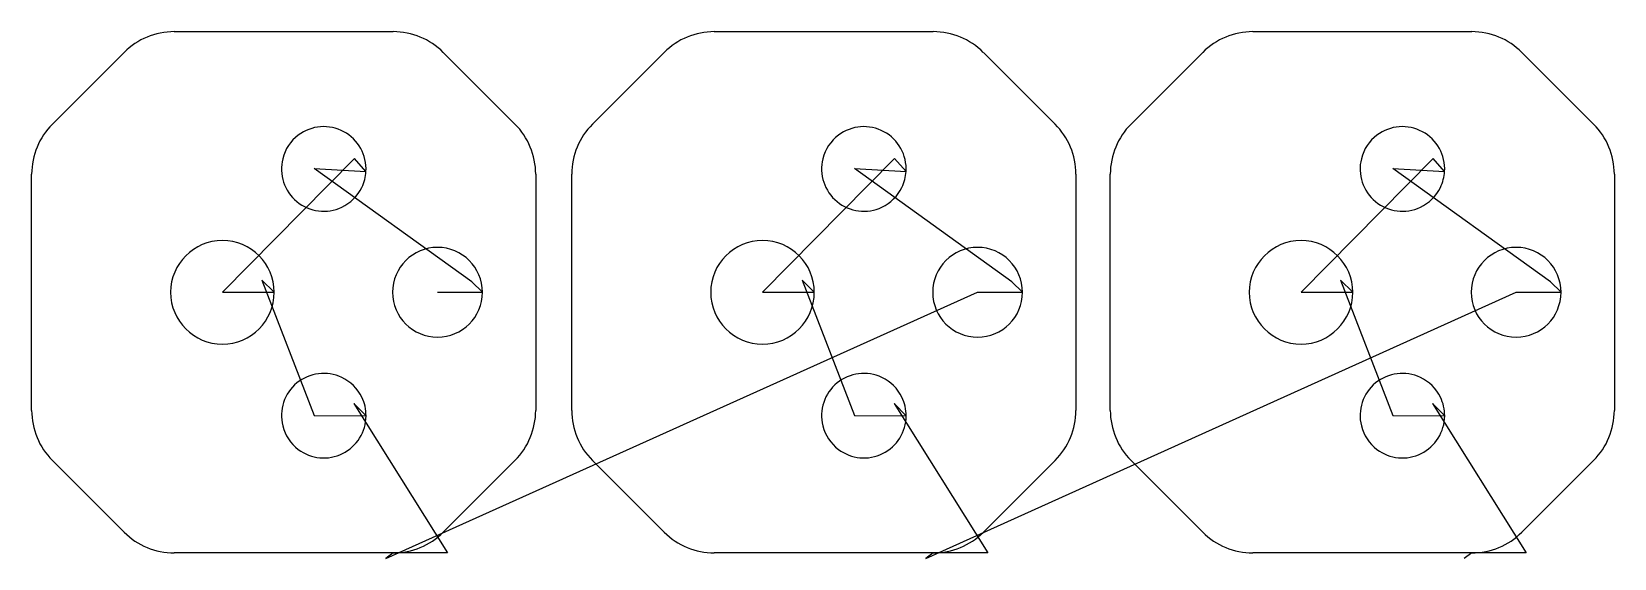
# Model space of a CAD drawing. Header units: metres. Extents: x 19 to 936, y 940 to 1245.
import ezdxf

# ---------------------------------------------------------------- set-up
doc = ezdxf.new("R2010")
doc.units = ezdxf.units.M

msp = doc.modelspace()

# ---------------------------------------------------------------- linework, layer by layer
at = {"layer": 'TOOL_0'}
for p, q in [((101.617, 1245.389), (228.481, 1245.389)), ((414.507, 1245.389), (541.371, 1245.389)), ((726.478, 1245.389), (853.342, 1245.389)), ((31.057, 1191.811), (72.626, 1233.38)), ((257.472, 1233.381), (299.041, 1191.812)), ((343.947, 1191.811), (385.516, 1233.38)), ((570.362, 1233.381), (611.931, 1191.812)), ((655.918, 1191.811), (697.487, 1233.38)), ((882.333, 1233.381), (923.902, 1191.812)), ((206.093, 1171.845), (129.549, 1094.388)), ((274.02, 1100.516), (182.774, 1166.187)), ((182.774, 1166.187), (212.718, 1164.355)), ((212.719, 1164.355), (206.093, 1171.845)), ((518.984, 1171.845), (442.44, 1094.387)), ((586.911, 1100.516), (495.665, 1166.187)), ((495.665, 1166.187), (525.609, 1164.355)), ((525.61, 1164.355), (518.984, 1171.845)), ((830.953, 1171.845), (754.41, 1094.387)), ((898.88, 1100.516), (807.634, 1166.187)), ((807.634, 1166.187), (837.578, 1164.355)), ((837.579, 1164.355), (830.953, 1171.845)), ((19.049, 1025.957), (19.049, 1162.82)), ((311.05, 1162.821), (311.05, 1025.957)), ((331.939, 1025.957), (331.939, 1162.82)), ((623.94, 1162.821), (623.94, 1025.957)), ((643.91, 1025.957), (643.91, 1162.82)), ((935.911, 1162.821), (935.911, 1025.957)), ((159.549, 1094.388), (152.478, 1101.459)), ((152.478, 1101.459), (182.765, 1022.953)), ((280.148, 1094.388), (274.02, 1100.516)), ((472.44, 1094.387), (465.369, 1101.458)), ((465.369, 1101.458), (495.656, 1022.953)), ((593.039, 1094.388), (586.911, 1100.516)), ((784.41, 1094.387), (777.339, 1101.458)), ((777.339, 1101.458), (807.626, 1022.953)), ((905.008, 1094.388), (898.88, 1100.516)), ((129.549, 1094.388), (159.549, 1094.388)), ((224.14, 940.252), (567.039, 1094.388)), ((254.148, 1094.388), (280.148, 1094.388)), ((442.44, 1094.387), (472.44, 1094.387)), ((537.03, 940.252), (879.008, 1094.388)), ((567.039, 1094.388), (593.039, 1094.388)), ((754.41, 1094.387), (784.41, 1094.387)), ((879.008, 1094.388), (905.008, 1094.388)), ((212.764, 1022.794), (205.731, 1029.903)), ((205.731, 1029.903), (260.03, 943.388)), ((525.655, 1022.794), (518.622, 1029.903)), ((518.622, 1029.903), (572.92, 943.388)), ((837.625, 1022.794), (830.592, 1029.903)), ((830.592, 1029.903), (884.891, 943.388)), ((182.765, 1022.953), (212.764, 1022.794)), ((495.656, 1022.953), (525.655, 1022.794)), ((807.626, 1022.953), (837.625, 1022.794)), ((72.627, 955.396), (31.058, 996.965)), ((299.042, 996.966), (257.473, 955.397)), ((385.517, 955.396), (343.948, 996.965)), ((611.932, 996.966), (570.363, 955.397)), ((697.488, 955.396), (655.919, 996.965)), ((923.903, 996.966), (882.334, 955.397)), ((228.482, 943.388), (101.618, 943.388)), ((228.482, 943.388), (224.14, 940.252)), ((260.03, 943.388), (228.482, 943.388)), ((541.372, 943.388), (414.508, 943.388)), ((541.372, 943.388), (537.03, 940.252)), ((572.92, 943.388), (541.372, 943.388)), ((853.343, 943.388), (726.479, 943.388)), ((853.343, 943.388), (849.001, 940.252)), ((884.891, 943.388), (853.343, 943.388))]:
    msp.add_line(p, q, dxfattribs=at)
for centre, radius, start, end in [((101.642, 1204.329), 41.06, 90.034885, 134.965465), ((228.456, 1204.329), 41.06, 45.035521, 89.965115), ((414.532, 1204.329), 41.06, 90.034885, 134.965465), ((541.346, 1204.329), 41.06, 45.035521, 89.965115), ((726.503, 1204.329), 41.06, 90.034885, 134.965465), ((853.317, 1204.329), 41.06, 45.035521, 89.965115), ((60.109, 1162.795), 41.06, 135.035521, 179.965115), ((188.407, 1165.756), 24.662, 127.119414, 165.844864), ((188.264, 1165.851), 24.5, 356.499231, 126.986828), ((269.99, 1162.796), 41.06, 0.034885, 44.965465), ((372.999, 1162.795), 41.06, 135.035521, 179.965115), ((501.298, 1165.756), 24.662, 127.119414, 165.844864), ((501.155, 1165.851), 24.5, 356.499231, 126.986828), ((582.88, 1162.796), 41.06, 0.034885, 44.965465), ((684.97, 1162.795), 41.06, 135.035521, 179.965115), ((813.267, 1165.756), 24.662, 127.119414, 165.844864), ((813.124, 1165.851), 24.5, 356.499231, 126.986828), ((894.851, 1162.796), 41.06, 0.034885, 44.965465), ((188.264, 1165.851), 24.5, 165.978504, 295.208467), ((501.155, 1165.851), 24.5, 165.978504, 295.208467), ((813.124, 1165.851), 24.5, 165.978504, 295.208467), ((188.264, 1165.851), 24.501, 334.198429, 356.499374), ((501.155, 1165.851), 24.501, 334.198429, 356.499374), ((813.124, 1165.851), 24.501, 334.198429, 356.499374), ((188.143, 1165.973), 24.662, 295.342087, 334.065609), ((501.034, 1165.973), 24.662, 295.342087, 334.065609), ((813.003, 1165.973), 24.662, 295.342087, 334.065609), ((129.549, 1094.388), 30, 0, 180), ((254.148, 1094.388), 26, 0, 180), ((442.44, 1094.387), 30, 0, 180), ((567.039, 1094.388), 26, 0, 180), ((754.41, 1094.387), 30, 0, 180), ((879.008, 1094.388), 26, 0, 180), ((129.549, 1094.388), 30, 180, 0), ((254.148, 1094.388), 26, 180, 0), ((442.44, 1094.387), 30, 180, 0), ((567.039, 1094.388), 26, 180, 0), ((754.41, 1094.387), 30, 180, 0), ((879.008, 1094.388), 26, 180, 0), ((188.264, 1022.923), 24.5, 64.791533, 194.021496), ((501.155, 1022.923), 24.5, 64.791533, 194.021496), ((813.125, 1022.923), 24.5, 64.791533, 194.021496), ((188.143, 1022.801), 24.663, 25.934391, 64.657913), ((501.034, 1022.801), 24.663, 25.934391, 64.657913), ((813.004, 1022.801), 24.663, 25.934391, 64.657913), ((188.264, 1022.924), 24.5, 359.695984, 25.799466), ((501.155, 1022.924), 24.5, 359.695984, 25.799466), ((813.125, 1022.924), 24.5, 359.695984, 25.799466), ((60.109, 1025.981), 41.06, 180.03349, 224.965465), ((188.264, 1022.924), 24.5, 233.013172, 359.695984), ((269.99, 1025.982), 41.06, 315.035521, 359.965115), ((372.999, 1025.981), 41.06, 180.03349, 224.965465), ((501.155, 1022.924), 24.5, 233.013172, 359.695984), ((582.88, 1025.982), 41.06, 315.035521, 359.965115), ((684.97, 1025.981), 41.06, 180.03349, 224.965465), ((813.125, 1022.924), 24.5, 233.013172, 359.695984), ((894.851, 1025.982), 41.06, 315.035521, 359.965115), ((188.407, 1023.018), 24.662, 194.155136, 232.879184), ((501.298, 1023.018), 24.662, 194.155136, 232.879184), ((813.268, 1023.018), 24.662, 194.155136, 232.879184), ((101.643, 984.448), 41.06, 225.035521, 269.965115), ((228.457, 984.448), 41.06, 270.034885, 314.965465), ((414.533, 984.448), 41.06, 225.035521, 269.965115), ((541.347, 984.448), 41.06, 270.034885, 314.965465), ((726.504, 984.448), 41.06, 225.035521, 269.965115), ((853.318, 984.448), 41.06, 270.034885, 314.965465)]:
    msp.add_arc(centre, radius, start, end, dxfattribs=at)

doc.saveas('drawing.dxf')
